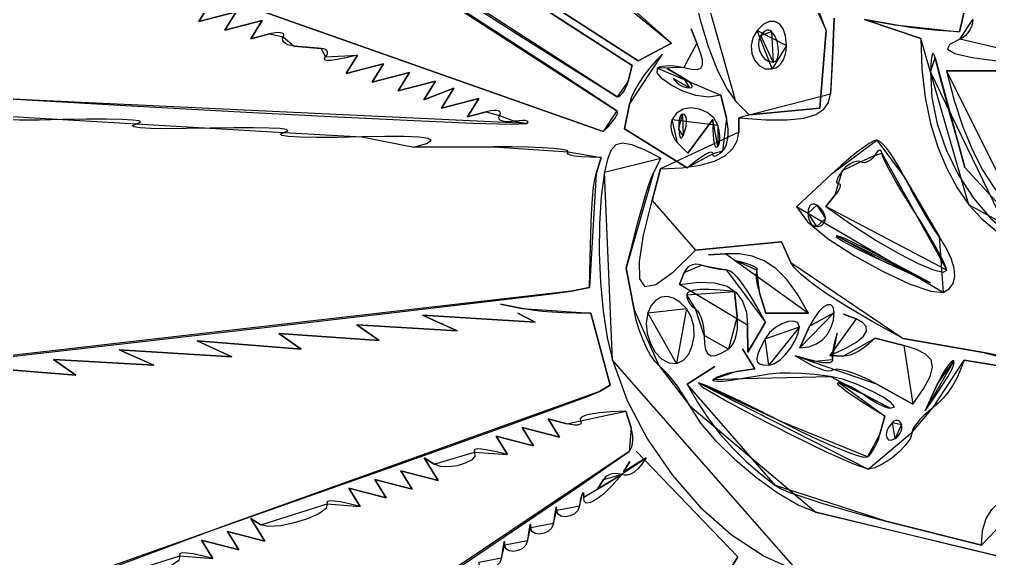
# Model space of a CAD drawing. Extents: x 0.3 to 49.4, y 16 to 54.1.
# Drawn here: x 5.22 to 9.605, y 28.251 to 30.69 of the extents above; entities that cross this region are included whole.
import ezdxf

# ---------------------------------------------------------------- set-up
doc = ezdxf.new("R2010")
doc.units = 0
doc.layers.get('0').update_dxf_attribs({"linetype": 'CONTINUOUS'})

msp = doc.modelspace()

# ---------------------------------------------------------------- linework, layer by layer
at = {"color": 178}
for points in [[(7.9899, 30.4811), (5.7785, 31.9099), (4.0202, 33.0453), (2.6732, 33.9143), (1.6958, 34.5439), (1.0463, 34.9611), (0.6831, 35.1929), (0.5644, 35.2665), (7.9899, 30.4811)], [(0.5056, 35.12), (0.9372, 34.8347), (2.0015, 34.1438), (3.4446, 33.2112), (5.0123, 32.2007), (6.4504, 31.276), (7.5049, 30.6011), (7.9214, 30.3397), (0.5056, 35.12)], [(7.9203, 30.2762), (7.6675, 30.444), (7.0416, 30.8511), (6.1872, 31.4039), (5.2492, 32.0093), (4.3722, 32.5736), (3.701, 33.0036), (3.3803, 33.2059), (7.9203, 30.2762)], [(8.167, 30.5824), (7.848, 30.8661), (7.5831, 31.0979), (7.3663, 31.2826), (7.1916, 31.4254), (7.0529, 31.5311), (6.9441, 31.6048), (6.8593, 31.6515), (8.167, 30.5824)], [(6.5303, 31.4622), (8.0164, 30.5018), (6.5303, 31.4622)], [(8.2364, 31.1035), (8.244, 30.9664), (8.2648, 30.8269), (8.2958, 30.6915), (8.3338, 30.5666), (8.3757, 30.4586), (8.4184, 30.3737), (8.4588, 30.3186), (8.2364, 31.1035)], [(8.8668, 30.6395), (8.8163, 30.7717), (8.7731, 30.8792), (8.7366, 30.9643), (8.7062, 31.0292), (8.6814, 31.076), (8.6615, 31.107), (8.646, 31.1243), (8.8668, 30.6395)], [(5.3551, 31.0673), (7.8592, 30.1821), (5.3551, 31.0673)], [(9.5187, 30.8489), (9.4694, 30.6335), (9.5187, 30.8489)], [(6.0307, 30.6799), (6.0822, 30.7633), (6.0307, 30.6799)], [(6.1997, 30.7241), (6.0307, 30.6799), (6.1997, 30.7241)], [(6.1482, 30.6407), (6.1997, 30.7241), (6.1482, 30.6407)], [(6.3172, 30.6849), (6.1482, 30.6407), (6.3172, 30.6849)], [(6.2657, 30.6016), (6.3172, 30.6849), (6.2657, 30.6016)], [(8.6866, 30.572), (8.6827, 30.6148), (8.6718, 30.6476), (8.6551, 30.6698), (8.6338, 30.6807), (8.6091, 30.6798), (8.5824, 30.6663), (8.5547, 30.6398), (8.6866, 30.572)], [(8.8961, 30.5466), (8.902, 30.6948), (8.8961, 30.5466)], [(9.1762, 30.6647), (9.0391, 30.6894), (9.1762, 30.6647)], [(9.0391, 30.6894), (9.2937, 30.6026), (9.0391, 30.6894)], [(9.4694, 30.6335), (9.419, 30.6361), (9.3715, 30.6395), (9.3269, 30.6436), (9.2851, 30.6483), (9.2461, 30.6535), (9.2098, 30.659), (9.1762, 30.6647), (9.4694, 30.6335)], [(9.5287, 30.6899), (9.5271, 30.6738), (9.5227, 30.6579), (9.5157, 30.6427), (9.5066, 30.6287), (9.4957, 30.6165), (9.4833, 30.6067), (9.4699, 30.5997), (9.5287, 30.6899)], [(6.3502, 30.6237), (6.2657, 30.6016), (6.3502, 30.6237)], [(6.4128, 30.6103), (6.4155, 30.6178), (6.4138, 30.6236), (6.4078, 30.6276), (6.3981, 30.6296), (6.385, 30.6297), (6.3689, 30.6278), (6.3502, 30.6237), (6.4128, 30.6103)], [(6.4617, 30.5688), (6.4461, 30.5711), (6.4328, 30.575), (6.4223, 30.5803), (6.4147, 30.5868), (6.4104, 30.5941), (6.4096, 30.602), (6.4128, 30.6103), (6.4617, 30.5688)], [(8.2824, 30.5816), (8.2558, 30.6472), (8.2824, 30.5816)], [(8.5547, 30.6398), (8.5355, 30.6067), (8.5279, 30.5711), (8.5309, 30.5361), (8.5431, 30.505), (8.5633, 30.4807), (8.5904, 30.4666), (8.623, 30.4656), (8.5547, 30.6398)], [(8.5707, 30.6165), (8.562, 30.5951), (8.5602, 30.5722), (8.5645, 30.5495), (8.5742, 30.5289), (8.5883, 30.512), (8.6061, 30.5006), (8.6267, 30.4964), (8.5707, 30.6165)], [(8.6199, 30.635), (8.6138, 30.6392), (8.607, 30.6409), (8.5996, 30.6403), (8.592, 30.6375), (8.5844, 30.6325), (8.5772, 30.6254), (8.5707, 30.6165), (8.6199, 30.635)], [(8.6267, 30.4964), (8.6397, 30.5021), (8.6478, 30.5172), (8.6512, 30.539), (8.6499, 30.5645), (8.6442, 30.5909), (8.6341, 30.6153), (8.6199, 30.635), (8.6267, 30.4964)], [(8.8374, 30.2879), (8.8668, 30.6395), (8.8374, 30.2879)], [(6.5844, 30.5587), (6.5707, 30.5598), (6.5544, 30.5611), (6.5364, 30.5626), (6.5174, 30.5641), (6.4981, 30.5657), (6.4792, 30.5673), (6.4617, 30.5688), (6.5844, 30.5587)], [(8.0164, 30.5018), (8.167, 30.5824), (8.0164, 30.5018)], [(8.2224, 30.4719), (8.258, 30.4645), (8.2838, 30.4634), (8.3003, 30.4694), (8.308, 30.4834), (8.3072, 30.5062), (8.2985, 30.5386), (8.2824, 30.5816), (8.2224, 30.4719)], [(8.623, 30.4656), (8.6384, 30.4709), (8.6521, 30.4802), (8.6638, 30.493), (8.6734, 30.509), (8.6806, 30.5278), (8.6851, 30.549), (8.6866, 30.572), (8.623, 30.4656)], [(9.2937, 30.6026), (9.2989, 30.464), (9.3142, 30.3362), (9.3386, 30.219), (9.3713, 30.1121), (9.4114, 30.0154), (9.4582, 29.9286), (9.5107, 29.8515), (9.2937, 30.6026)], [(9.4699, 30.5997), (9.4233, 30.5762), (9.4153, 30.5551), (9.4486, 30.5358), (9.5258, 30.5177), (9.6496, 30.5002), (9.8227, 30.4827), (10.0476, 30.4644), (9.4699, 30.5997)], [(6.604, 30.5197), (6.61, 30.5278), (6.6129, 30.5354), (6.6128, 30.5424), (6.6097, 30.5484), (6.6039, 30.5533), (6.5955, 30.5568), (6.5844, 30.5587), (6.604, 30.5197)], [(6.748, 30.5283), (6.6954, 30.516), (6.6555, 30.5081), (6.6272, 30.5043), (6.6092, 30.5039), (6.6002, 30.5067), (6.5989, 30.5121), (6.604, 30.5197), (6.748, 30.5283)], [(6.6965, 30.4449), (6.748, 30.5283), (6.6965, 30.4449)], [(8.1274, 30.5323), (8.0975, 30.503), (8.0689, 30.4704), (8.0424, 30.4359), (8.019, 30.4007), (7.9997, 30.3664), (7.9853, 30.3343), (7.9768, 30.3057), (8.1274, 30.5323)], [(8.8858, 30.351), (8.8869, 30.3658), (8.8883, 30.387), (8.8898, 30.4133), (8.8914, 30.4437), (8.893, 30.4768), (8.8946, 30.5115), (8.8961, 30.5466), (8.8858, 30.351)], [(9.3594, 30.516), (9.3553, 30.5301), (9.3513, 30.5359), (9.3475, 30.5336), (9.3441, 30.5238), (9.3412, 30.5067), (9.3389, 30.4827), (9.3374, 30.4524), (9.3594, 30.516)], [(6.8655, 30.4891), (6.6965, 30.4449), (6.8655, 30.4891)], [(6.814, 30.4057), (6.8655, 30.4891), (6.814, 30.4057)], [(7.9714, 30.4104), (7.9899, 30.4811), (7.9714, 30.4104)], [(8.1046, 30.4693), (8.113, 30.4745), (8.1253, 30.4782), (8.141, 30.4802), (8.1593, 30.4806), (8.1794, 30.4794), (8.2007, 30.4765), (8.2224, 30.4719), (8.1046, 30.4693)], [(9.4934, 30.0204), (9.4581, 30.1474), (9.4291, 30.2525), (9.4058, 30.3377), (9.3878, 30.4047), (9.3744, 30.4555), (9.3651, 30.4919), (9.3594, 30.516), (9.4934, 30.0204)], [(2.7922, 30.4572), (2.9384, 30.4528), (3.1738, 30.4421), (3.4868, 30.4262), (3.8656, 30.4056), (4.2985, 30.3812), (4.7736, 30.3538), (5.2792, 30.3241), (2.7922, 30.4572)], [(6.983, 30.4499), (6.814, 30.4057), (6.983, 30.4499)], [(6.9315, 30.3666), (6.983, 30.4499), (6.9315, 30.3666)], [(8.3896, 30.3469), (8.3365, 30.3381), (8.2774, 30.3457), (8.2185, 30.3651), (8.1657, 30.3918), (8.1251, 30.4211), (8.1027, 30.4484), (8.1046, 30.4693), (8.3896, 30.3469)], [(8.221, 30.4242), (8.1471, 30.4671), (8.221, 30.4242)], [(9.3374, 30.4524), (9.3437, 30.3369), (9.3684, 30.2176), (9.4094, 30.099), (9.4645, 29.9854), (9.5317, 29.8812), (9.6087, 29.7908), (9.6934, 29.7187), (9.3374, 30.4524)], [(9.6462, 30.4572), (9.4097, 30.4572), (9.6462, 30.4572)], [(9.4097, 30.4572), (9.4448, 30.3232), (9.4841, 30.204), (9.5274, 30.0989), (9.5747, 30.0069), (9.6258, 29.9272), (9.6806, 29.859), (9.7389, 29.8012), (9.4097, 30.4572)], [(7.1005, 30.4108), (6.9315, 30.3666), (7.1005, 30.4108)], [(7.0484, 30.3264), (7.1005, 30.4108), (7.0484, 30.3264)], [(7.9214, 30.3397), (7.9291, 30.3416), (7.9371, 30.347), (7.9452, 30.3553), (7.9529, 30.3663), (7.9601, 30.3794), (7.9663, 30.3943), (7.9714, 30.4104), (7.9214, 30.3397)], [(8.1744, 30.423), (8.1819, 30.413), (8.1911, 30.4038), (8.2017, 30.3957), (8.2132, 30.3891), (8.2251, 30.3841), (8.2369, 30.381), (8.2483, 30.3801), (8.1744, 30.423)], [(8.2483, 30.3801), (8.257, 30.3815), (8.2612, 30.385), (8.2612, 30.3903), (8.2569, 30.3972), (8.2487, 30.4053), (8.2367, 30.4144), (8.221, 30.4242), (8.2483, 30.3801)], [(7.1828, 30.378), (7.0484, 30.3264), (7.1828, 30.378)], [(7.1273, 30.2882), (7.1828, 30.378), (7.1273, 30.2882)], [(8.4158, 30.2425), (8.3896, 30.3469), (8.4158, 30.2425)], [(8.4712, 30.2439), (8.5936, 30.2353), (8.6907, 30.2353), (8.7649, 30.2435), (8.819, 30.2596), (8.8554, 30.2831), (8.8768, 30.3137), (8.8858, 30.351), (8.4712, 30.2439)], [(5.2792, 30.3241), (5.7816, 30.2951), (6.2456, 30.2697), (6.6575, 30.2484), (7.0038, 30.232), (7.2707, 30.221), (7.4445, 30.2162), (7.5117, 30.2182), (5.2792, 30.3241)], [(7.2963, 30.3324), (7.1273, 30.2882), (7.2963, 30.3324)], [(7.2448, 30.2491), (7.2963, 30.3324), (7.2448, 30.2491)], [(7.9768, 30.3057), (7.9545, 30.1942), (7.9768, 30.3057)], [(8.4588, 30.3186), (8.5191, 30.2583), (8.4588, 30.3186)], [(7.3293, 30.2712), (7.2448, 30.2491), (7.3293, 30.2712)], [(7.3899, 30.2546), (7.3937, 30.2635), (7.393, 30.2703), (7.388, 30.275), (7.3789, 30.2775), (7.366, 30.2777), (7.3494, 30.2756), (7.3293, 30.2712), (7.3899, 30.2546)], [(7.8592, 30.1821), (7.8821, 30.2059), (7.8994, 30.2257), (7.9116, 30.2417), (7.9192, 30.2545), (7.9228, 30.2643), (7.923, 30.2714), (7.9203, 30.2762), (7.8592, 30.1821)], [(8.3769, 30.211), (8.3582, 30.2447), (8.329, 30.2693), (8.2935, 30.2843), (8.2558, 30.289), (8.2199, 30.283), (8.19, 30.2659), (8.1702, 30.2369), (8.3769, 30.211)], [(8.2166, 30.2614), (8.2122, 30.2596), (8.2084, 30.2544), (8.2051, 30.2463), (8.2025, 30.2357), (8.2008, 30.223), (8.2, 30.2085), (8.2001, 30.1929), (8.2166, 30.2614)], [(8.2197, 30.1635), (8.2278, 30.1856), (8.233, 30.206), (8.2354, 30.2242), (8.2349, 30.2395), (8.2316, 30.2512), (8.2255, 30.2588), (8.2166, 30.2614), (8.2197, 30.1635)], [(8.5191, 30.2583), (8.8374, 30.2879), (8.5191, 30.2583)], [(5.4163, 30.2366), (5.3091, 30.2346), (5.2198, 30.2344), (5.1497, 30.2357), (5.0998, 30.2386), (5.0713, 30.2431), (5.0655, 30.249), (5.0834, 30.2562), (5.4163, 30.2366)], [(5.7492, 30.2171), (5.7671, 30.2243), (5.7613, 30.2302), (5.7328, 30.2346), (5.683, 30.2376), (5.6128, 30.2389), (5.5235, 30.2386), (5.4163, 30.2366), (5.7492, 30.2171)], [(6.0821, 30.1975), (5.9749, 30.1955), (5.8856, 30.1952), (5.8155, 30.1965), (5.7656, 30.1995), (5.7371, 30.2039), (5.7313, 30.2098), (5.7492, 30.2171), (6.0821, 30.1975)], [(7.4584, 30.2289), (7.437, 30.2267), (7.419, 30.2267), (7.4046, 30.2288), (7.3942, 30.2327), (7.3881, 30.2383), (7.3865, 30.2457), (7.3899, 30.2546), (7.4584, 30.2289)], [(7.5117, 30.2182), (7.5182, 30.2232), (7.5194, 30.2272), (7.5157, 30.2301), (7.5075, 30.2317), (7.495, 30.2321), (7.4785, 30.2312), (7.4584, 30.2289), (7.5117, 30.2182)], [(8.1702, 30.2369), (8.1662, 30.2222), (8.165, 30.2063), (8.1664, 30.1898), (8.1701, 30.1735), (8.1762, 30.1579), (8.1843, 30.1437), (8.1945, 30.1315), (8.1702, 30.2369)], [(8.2415, 30.0852), (8.3537, 30.2372), (8.2415, 30.0852)], [(8.3537, 30.2372), (8.3543, 30.1943), (8.3561, 30.1614), (8.3588, 30.1377), (8.3624, 30.1222), (8.3667, 30.1138), (8.3716, 30.1117), (8.3769, 30.1149), (8.3537, 30.2372)], [(8.3978, 30.0941), (8.4077, 30.1072), (8.4152, 30.1241), (8.4204, 30.1442), (8.4231, 30.1668), (8.4233, 30.1911), (8.4209, 30.2166), (8.4158, 30.2425), (8.3978, 30.0941)], [(8.4712, 30.1791), (8.4712, 30.2439), (8.4712, 30.1791)], [(6.415, 30.1779), (6.4329, 30.1852), (6.4269, 30.191), (6.3984, 30.1955), (6.3485, 30.1984), (6.2783, 30.1997), (6.1891, 30.1995), (6.0821, 30.1975), (6.415, 30.1779)], [(6.7675, 30.1581), (6.6563, 30.1562), (6.5632, 30.156), (6.4894, 30.1574), (6.4364, 30.1604), (6.4055, 30.1649), (6.3979, 30.1708), (6.415, 30.1779), (6.7675, 30.1581)], [(7.9545, 30.1942), (8.2384, 30.0187), (7.9545, 30.1942)], [(8.1182, 30.0134), (8.2163, 30.0177), (8.2972, 30.0299), (8.3618, 30.0492), (8.4108, 30.0747), (8.4448, 30.1054), (8.4647, 30.1406), (8.4712, 30.1791), (8.1182, 30.0134)], [(8.2001, 30.1929), (8.2013, 30.1783), (8.2032, 30.1668), (8.2057, 30.1587), (8.2087, 30.1542), (8.2122, 30.1533), (8.2159, 30.1564), (8.2197, 30.1635), (8.2001, 30.1929)], [(8.3769, 30.1149), (8.3815, 30.1221), (8.3847, 30.1325), (8.3862, 30.1454), (8.3862, 30.1603), (8.3847, 30.1766), (8.3815, 30.1937), (8.3769, 30.211), (8.3769, 30.1149)], [(7.0025, 30.1114), (7.0604, 30.1284), (7.0808, 30.1412), (7.0679, 30.1504), (7.0259, 30.1563), (6.959, 30.1593), (6.8715, 30.1598), (6.7675, 30.1581), (7.0025, 30.1114)], [(8.1197, 30.0623), (8.0446, 30.1003), (7.9875, 30.1231), (7.9453, 30.1303), (7.915, 30.1218), (7.8935, 30.0971), (7.8779, 30.0561), (7.8652, 29.9985), (8.1197, 30.0623)], [(8.1945, 30.1315), (8.2415, 30.0852), (8.1945, 30.1315)], [(9.0955, 30.1439), (9.0821, 30.1399), (9.0615, 30.1285), (9.035, 30.1107), (9.0038, 30.0873), (8.969, 30.0593), (8.932, 30.0276), (8.894, 29.9932), (9.0955, 30.1439)], [(9.2197, 29.9775), (9.1994, 30.0155), (9.1786, 30.0505), (9.1583, 30.0814), (9.139, 30.1072), (9.1216, 30.1269), (9.1069, 30.1395), (9.0955, 30.1439), (9.2197, 29.9775)], [(7.3636, 30.1135), (7.0025, 30.1114), (7.3636, 30.1135)], [(7.6998, 30.0905), (7.6959, 30.0962), (7.6739, 30.1013), (7.6358, 30.1057), (7.5836, 30.1092), (7.5195, 30.1118), (7.4455, 30.1133), (7.3636, 30.1135), (7.6998, 30.0905)], [(7.8498, 30.0656), (7.7981, 30.0663), (7.7584, 30.0681), (7.7295, 30.0711), (7.7104, 30.075), (7.6998, 30.0796), (7.6967, 30.0848), (7.6998, 30.0905), (7.8498, 30.0656)], [(8.2384, 30.0187), (8.2729, 30.0465), (8.3003, 30.0668), (8.3213, 30.0804), (8.3365, 30.0879), (8.3465, 30.0903), (8.352, 30.0881), (8.3537, 30.0821), (8.2384, 30.0187)], [(8.3537, 30.0821), (8.3549, 30.0759), (8.3582, 30.0725), (8.3634, 30.0717), (8.3703, 30.0736), (8.3785, 30.078), (8.3878, 30.0848), (8.3978, 30.0941), (8.3537, 30.0821)], [(9.1178, 30.0852), (9.1166, 30.0928), (9.1139, 30.0973), (9.1099, 30.0987), (9.1048, 30.0971), (9.0987, 30.0925), (9.092, 30.085), (9.0848, 30.0747), (9.1178, 30.0852)], [(9.2653, 29.82), (9.2319, 29.8727), (9.2011, 29.9232), (9.1738, 29.9698), (9.1509, 30.0109), (9.1334, 30.0449), (9.122, 30.0702), (9.1178, 30.0852), (9.2653, 29.82)], [(7.8262, 29.9911), (7.8498, 30.0656), (7.8262, 29.9911)], [(8.0857, 29.9954), (8.1197, 30.0623), (8.0857, 29.9954)], [(9.0212, 30.0449), (9.0126, 30.0479), (9.0023, 30.0477), (8.9906, 30.0444), (8.9781, 30.0385), (8.9653, 30.03), (8.9527, 30.0192), (8.9408, 30.0064), (9.0212, 30.0449)], [(9.0848, 30.0747), (9.0767, 30.0639), (9.0677, 30.055), (9.058, 30.0481), (9.0482, 30.0435), (9.0385, 30.0413), (9.0294, 30.0417), (9.0212, 30.0449), (9.0848, 30.0747)], [(7.8652, 29.9985), (7.8499, 29.8885), (7.8418, 29.7648), (7.8406, 29.6333), (7.8462, 29.5), (7.8582, 29.3708), (7.8765, 29.2517), (7.9007, 29.1485), (7.8652, 29.9985)], [(7.9629, 29.5644), (7.9904, 29.6752), (8.0141, 29.7668), (8.0342, 29.8409), (8.0512, 29.8992), (8.0652, 29.9432), (8.0766, 29.9748), (8.0857, 29.9954), (7.9629, 29.5644)], [(8.0799, 29.8709), (8.1182, 30.0134), (8.0799, 29.8709)], [(8.9408, 30.0064), (8.9305, 29.9931), (8.9226, 29.9808), (8.917, 29.97), (8.9141, 29.9609), (8.9137, 29.954), (8.9162, 29.9496), (8.9216, 29.9481), (8.9408, 30.0064)], [(9.6531, 29.8472), (9.4934, 30.0204), (9.6531, 29.8472)], [(7.7973, 29.4776), (7.7995, 29.611), (7.8025, 29.721), (7.8063, 29.8096), (7.8106, 29.8789), (7.8155, 29.9308), (7.8207, 29.9676), (7.8262, 29.9911), (7.7973, 29.4776)], [(8.894, 29.9932), (8.7324, 29.8424), (8.894, 29.9932)], [(9.3771, 29.7071), (9.3582, 29.7352), (9.3364, 29.7697), (9.3128, 29.8087), (9.2884, 29.8506), (9.2641, 29.8938), (9.2409, 29.9367), (9.2197, 29.9775), (9.3771, 29.7071)], [(8.9216, 29.9481), (8.9271, 29.9467), (8.93, 29.9428), (8.9303, 29.9366), (8.9281, 29.9286), (8.9236, 29.9189), (8.9167, 29.908), (8.9076, 29.8961), (8.9216, 29.9481)], [(8.2754, 29.6463), (8.1724, 29.5438), (8.0972, 29.4892), (8.0483, 29.4806), (8.0238, 29.5163), (8.0221, 29.5944), (8.0414, 29.7132), (8.0799, 29.8709), (8.2754, 29.6463)], [(8.9076, 29.8961), (8.8645, 29.8441), (8.9076, 29.8961)], [(8.7324, 29.8424), (8.7827, 29.7742), (8.8754, 29.6978), (8.9938, 29.6207), (9.1215, 29.5503), (9.2421, 29.4942), (9.339, 29.4599), (9.3958, 29.4547), (8.7324, 29.8424)], [(8.8237, 29.8502), (8.8147, 29.8541), (8.8065, 29.8546), (8.7992, 29.8518), (8.7932, 29.8461), (8.7885, 29.8376), (8.7856, 29.8266), (8.7845, 29.8133), (8.8237, 29.8502)], [(8.8629, 29.7891), (8.8618, 29.7982), (8.8589, 29.8078), (8.8542, 29.8175), (8.8481, 29.8269), (8.8409, 29.8358), (8.8326, 29.8437), (8.8237, 29.8502), (8.8629, 29.7891)], [(8.8645, 29.8441), (8.9813, 29.7618), (9.0931, 29.6902), (9.1951, 29.6312), (9.2826, 29.5864), (9.3509, 29.5575), (9.3953, 29.5465), (9.4112, 29.5549), (8.8645, 29.8441)], [(9.4112, 29.5549), (9.4073, 29.5698), (9.3963, 29.5951), (9.379, 29.6292), (9.3564, 29.6703), (9.3293, 29.7169), (9.2986, 29.7674), (9.2653, 29.82), (9.4112, 29.5549)], [(9.5107, 29.8515), (9.5699, 29.7872), (9.6454, 29.7245), (9.73, 29.6675), (9.8169, 29.6198), (9.8991, 29.5854), (9.9694, 29.5681), (10.0211, 29.5717), (9.5107, 29.8515)], [(8.7845, 29.8133), (8.7856, 29.7994), (8.7885, 29.7865), (8.7932, 29.7752), (8.7992, 29.7657), (8.8065, 29.7585), (8.8147, 29.7539), (8.8237, 29.7523), (8.7845, 29.8133)], [(8.8237, 29.7523), (8.8326, 29.7532), (8.8409, 29.756), (8.8481, 29.7604), (8.8542, 29.7661), (8.8589, 29.773), (8.8618, 29.7807), (8.8629, 29.7891), (8.8237, 29.7523)], [(8.9131, 29.7105), (8.9121, 29.7071), (8.9229, 29.6987), (8.9441, 29.6857), (8.9746, 29.669), (9.0132, 29.6492), (9.0587, 29.6269), (9.1099, 29.6028), (8.9131, 29.7105)], [(9.3374, 29.4977), (9.2187, 29.5621), (9.1228, 29.6131), (9.0477, 29.652), (8.9911, 29.6799), (8.9512, 29.6982), (8.9259, 29.7079), (8.9131, 29.7105), (9.3374, 29.4977)], [(9.3958, 29.4547), (9.4231, 29.4713), (9.4403, 29.4959), (9.4475, 29.5274), (9.4447, 29.5651), (9.432, 29.6082), (9.4095, 29.6558), (9.3771, 29.7071), (9.3958, 29.4547)], [(8.6643, 29.6836), (8.2754, 29.6463), (8.6643, 29.6836)], [(8.707, 29.5907), (8.6643, 29.6836), (8.707, 29.5907)], [(8.4125, 29.6296), (8.3341, 29.6255), (8.4125, 29.6296)], [(8.7865, 29.3606), (8.7373, 29.4464), (8.6882, 29.5133), (8.6383, 29.563), (8.5868, 29.5976), (8.5325, 29.6189), (8.4748, 29.6289), (8.4125, 29.6296), (8.7865, 29.3606)], [(8.4516, 29.6004), (8.4781, 29.5941), (8.5016, 29.5874), (8.5216, 29.5805), (8.5374, 29.5736), (8.5484, 29.567), (8.554, 29.5611), (8.5536, 29.5561), (8.4516, 29.6004)], [(9.1099, 29.6028), (9.3374, 29.4977), (9.1099, 29.6028)], [(7.9982, 29.3756), (7.9629, 29.5644), (7.9982, 29.3756)], [(8.3032, 29.5783), (8.2897, 29.5818), (8.2761, 29.5823), (8.263, 29.5798), (8.251, 29.5747), (8.2403, 29.5671), (8.2316, 29.5572), (8.2253, 29.5452), (8.3032, 29.5783)], [(8.4147, 29.5564), (8.4007, 29.557), (8.3849, 29.5587), (8.3681, 29.5613), (8.3508, 29.5646), (8.3337, 29.5687), (8.3177, 29.5733), (8.3032, 29.5783), (8.4147, 29.5564)], [(8.5916, 29.3197), (8.5535, 29.3906), (8.5203, 29.4469), (8.4916, 29.4899), (8.467, 29.521), (8.4463, 29.5416), (8.4289, 29.553), (8.4147, 29.5564), (8.5916, 29.3197)], [(8.5536, 29.5561), (8.5508, 29.5493), (8.5496, 29.5386), (8.55, 29.5246), (8.552, 29.508), (8.5553, 29.4894), (8.56, 29.4694), (8.566, 29.4487), (8.5536, 29.5561)], [(9.2143, 29.2458), (9.0741, 29.3237), (8.9604, 29.3906), (8.8709, 29.4474), (8.8032, 29.4949), (8.7549, 29.5341), (8.7236, 29.5657), (8.707, 29.5907), (9.2143, 29.2458)], [(8.2253, 29.5452), (8.2042, 29.4903), (8.2253, 29.5452)], [(7.7132, 29.46), (7.7973, 29.4776), (7.7132, 29.46)], [(8.2042, 29.4903), (8.2914, 29.5013), (8.3624, 29.4984), (8.4183, 29.4825), (8.4602, 29.4544), (8.489, 29.4152), (8.5058, 29.3657), (8.5116, 29.3069), (8.2042, 29.4903)], [(2.9818, 28.9158), (4.3755, 29.0739), (5.4868, 29.2005), (6.3415, 29.2983), (6.9656, 29.3703), (7.385, 29.4193), (7.6256, 29.4482), (7.7132, 29.46), (2.9818, 28.9158)], [(8.2344, 29.3824), (8.2055, 29.411), (8.1761, 29.429), (8.1473, 29.4363), (8.1202, 29.4332), (8.096, 29.4196), (8.0757, 29.3959), (8.0604, 29.3621), (8.2344, 29.3824)], [(8.4516, 29.4585), (8.3871, 29.4649), (8.3359, 29.4678), (8.2968, 29.4677), (8.2684, 29.4648), (8.2497, 29.4596), (8.2394, 29.4525), (8.2362, 29.4439), (8.4516, 29.4585)], [(8.2362, 29.4439), (8.2372, 29.4342), (8.2402, 29.4241), (8.2448, 29.4139), (8.2509, 29.404), (8.2582, 29.3948), (8.2664, 29.3868), (8.2754, 29.3802), (8.2362, 29.4439)], [(8.4645, 29.3453), (8.4516, 29.4585), (8.4645, 29.3453)], [(8.566, 29.4487), (8.594, 29.3606), (8.566, 29.4487)], [(7.4921, 29.3815), (7.3942, 29.4014), (7.4921, 29.3815)], [(7.8024, 29.3606), (7.7362, 29.3615), (7.6783, 29.3632), (7.6281, 29.3658), (7.585, 29.369), (7.5483, 29.3728), (7.5176, 29.377), (7.4921, 29.3815), (7.8024, 29.3606)], [(8.1899, 29.1335), (8.2211, 29.148), (8.2452, 29.176), (8.2615, 29.2135), (8.2692, 29.2568), (8.2678, 29.3019), (8.2564, 29.345), (8.2344, 29.3824), (8.1899, 29.1335)], [(8.902, 29.3638), (8.8982, 29.3879), (8.8878, 29.3995), (8.8723, 29.3995), (8.8534, 29.3889), (8.8326, 29.3685), (8.8115, 29.3392), (8.7917, 29.3019), (8.902, 29.3638)], [(7.5508, 29.3203), (7.0417, 29.3521), (7.5508, 29.3203)], [(7.0417, 29.3521), (7.1983, 29.2818), (7.0417, 29.3521)], [(7.4725, 29.3608), (7.5508, 29.3203), (7.4725, 29.3608)], [(7.8898, 29.0361), (7.8024, 29.3606), (7.8898, 29.0361)], [(8.1104, 29.1245), (8.0916, 29.1439), (8.0727, 29.171), (8.0543, 29.2045), (8.0371, 29.2431), (8.0216, 29.2854), (8.0084, 29.33), (7.9982, 29.3756), (8.1104, 29.1245)], [(8.0604, 29.3621), (8.053, 29.3162), (8.0575, 29.269), (8.0718, 29.224), (8.0942, 29.1845), (8.1226, 29.1539), (8.1552, 29.1358), (8.1899, 29.1335), (8.0604, 29.3621)], [(8.2754, 29.3802), (8.2843, 29.3721), (8.2926, 29.3598), (8.2998, 29.344), (8.3059, 29.3254), (8.3105, 29.3048), (8.3135, 29.2829), (8.3145, 29.2604), (8.2754, 29.3802)], [(8.4254, 29.199), (8.4373, 29.2096), (8.4474, 29.225), (8.4555, 29.2442), (8.4615, 29.2666), (8.4652, 29.2914), (8.4662, 29.3179), (8.4645, 29.3453), (8.4254, 29.199)], [(8.594, 29.3606), (8.7865, 29.3606), (8.594, 29.3606)], [(8.747, 29.204), (8.7885, 29.2086), (8.8234, 29.2217), (8.8518, 29.2417), (8.8739, 29.2674), (8.8895, 29.2972), (8.8989, 29.3298), (8.902, 29.3638), (8.747, 29.204)], [(9.0019, 29.3348), (8.9452, 29.3566), (9.0019, 29.3348)], [(7.1983, 29.2818), (6.7445, 29.3086), (7.1983, 29.2818)], [(6.7445, 29.3086), (6.8458, 29.2378), (6.7445, 29.3086)], [(8.5116, 29.3069), (8.5128, 29.1844), (8.5116, 29.3069)], [(8.5128, 29.1844), (8.5916, 29.3197), (8.5128, 29.1844)], [(8.7454, 29.2993), (8.7387, 29.3173), (8.7209, 29.3248), (8.6957, 29.3228), (8.6665, 29.3127), (8.6368, 29.2957), (8.6101, 29.273), (8.5901, 29.2457), (8.7454, 29.2993)], [(8.6069, 29.1256), (8.6304, 29.1319), (8.6563, 29.1491), (8.6824, 29.1742), (8.7066, 29.2045), (8.7267, 29.2374), (8.7403, 29.2699), (8.7454, 29.2993), (8.6069, 29.1256)], [(8.7917, 29.3019), (8.747, 29.204), (8.7917, 29.3019)], [(8.8824, 29.1698), (8.9529, 29.2011), (9.0032, 29.2301), (9.0349, 29.2565), (9.0493, 29.2804), (9.0476, 29.3014), (9.0314, 29.3196), (9.0019, 29.3348), (8.8824, 29.1698)], [(6.8458, 29.2378), (6.392, 29.2694), (6.8458, 29.2378)], [(6.392, 29.2694), (6.4934, 29.1977), (6.392, 29.2694)], [(8.3145, 29.2604), (8.3162, 29.2223), (8.3216, 29.1946), (8.3314, 29.1768), (8.346, 29.1687), (8.3662, 29.1699), (8.3925, 29.1801), (8.4254, 29.199), (8.3145, 29.2604)], [(8.9158, 29.2705), (8.9094, 29.25), (8.9039, 29.2294), (8.8994, 29.2096), (8.8963, 29.1912), (8.8944, 29.175), (8.894, 29.1617), (8.8952, 29.152), (8.9158, 29.2705)], [(6.4934, 29.1977), (6.0234, 29.2357), (6.4934, 29.1977)], [(6.0234, 29.2357), (6.18, 29.1636), (6.0234, 29.2357)], [(8.5901, 29.2457), (8.5704, 29.2073), (8.5579, 29.1778), (8.5526, 29.1561), (8.5547, 29.1411), (8.5644, 29.1318), (8.5817, 29.127), (8.6069, 29.1256), (8.5901, 29.2457)], [(9.0872, 29.2481), (9.0606, 29.2232), (9.0362, 29.2036), (9.0139, 29.1888), (8.9935, 29.1782), (8.975, 29.1714), (8.9582, 29.1679), (8.9431, 29.1673), (9.0872, 29.2481)], [(9.2171, 29.2144), (9.0872, 29.2481), (9.2171, 29.2144)], [(9.5771, 29.1829), (9.2143, 29.2458), (9.5771, 29.1829)], [(9.2582, 28.9494), (9.3067, 29.019), (9.3362, 29.0742), (9.3472, 29.1172), (9.3404, 29.1504), (9.3161, 29.1762), (9.2748, 29.1967), (9.2171, 29.2144), (9.2582, 28.9494)], [(6.18, 29.1636), (5.6709, 29.1954), (6.18, 29.1636)], [(5.6709, 29.1954), (5.8275, 29.1252), (5.6709, 29.1954)], [(8.5442, 29.11), (8.4889, 29.1996), (8.5442, 29.11)], [(8.8149, 29.1441), (8.7258, 29.1685), (8.8149, 29.1441)], [(8.7258, 29.1685), (8.768, 29.1433), (8.8036, 29.1246), (8.8331, 29.1116), (8.8571, 29.1039), (8.8761, 29.1008), (8.8907, 29.1016), (8.9014, 29.1056), (8.7258, 29.1685)], [(8.9431, 29.1673), (8.8824, 29.1698), (8.9431, 29.1673)], [(10.4174, 28.9622), (10.2986, 29), (10.1709, 29.0379), (10.0392, 29.0747), (9.9089, 29.1089), (9.785, 29.1393), (9.6727, 29.1644), (9.5771, 29.1829), (10.4174, 28.9622)], [(5.4751, 29.0802), (5.0051, 29.1182), (5.4751, 29.0802)], [(5.8275, 29.1252), (5.3737, 29.1519), (5.8275, 29.1252)], [(5.3737, 29.1519), (5.4751, 29.0802), (5.3737, 29.1519)], [(7.9007, 29.1485), (7.9677, 28.966), (8.0587, 28.7916), (8.1698, 28.6297), (8.2974, 28.4844), (8.4374, 28.3603), (8.5863, 28.2614), (8.7401, 28.1923), (7.9007, 29.1485)], [(8.2496, 28.9417), (8.2333, 28.9709), (8.2144, 29.0009), (8.1938, 29.0307), (8.1722, 29.059), (8.1505, 29.0848), (8.1296, 29.107), (8.1104, 29.1245), (8.2496, 28.9417)], [(8.3633, 29.1201), (8.2377, 29.0405), (8.3633, 29.1201)], [(8.8952, 29.152), (8.8949, 29.1453), (8.89, 29.1404), (8.8811, 29.1372), (8.8686, 29.136), (8.8531, 29.1367), (8.835, 29.1394), (8.8149, 29.1441), (8.8952, 29.152)], [(9.3133, 28.9199), (9.357, 28.9827), (9.3909, 29.0335), (9.4157, 29.0733), (9.4325, 29.1033), (9.4421, 29.1246), (9.4456, 29.1381), (9.4439, 29.1451), (9.3133, 28.9199)], [(9.4898, 29.1492), (9.4741, 29.1056), (9.4564, 29.0669), (9.437, 29.0327), (9.4164, 29.0027), (9.3948, 28.9767), (9.3726, 28.9542), (9.3501, 28.935), (9.4898, 29.1492)], [(9.4439, 29.1451), (9.4385, 29.1458), (9.4307, 29.1402), (9.4208, 29.129), (9.4093, 29.1129), (9.3968, 29.0924), (9.3835, 29.0682), (9.3701, 29.041), (9.4439, 29.1451)], [(9.954, 29.0724), (9.4898, 29.1492), (9.954, 29.0724)], [(8.3561, 29.0604), (8.3633, 29.0663), (8.3742, 29.0724), (8.3881, 29.0784), (8.4044, 29.0841), (8.4224, 29.0893), (8.4416, 29.0938), (8.4611, 29.0974), (8.3561, 29.0604)], [(8.4611, 29.0974), (8.5442, 29.11), (8.4611, 29.0974)], [(8.8859, 29.0749), (8.8135, 29.083), (8.7546, 29.0881), (8.7042, 29.0901), (8.6574, 29.089), (8.6095, 29.0845), (8.5556, 29.0766), (8.4908, 29.0651), (8.8859, 29.0749)], [(9.1555, 28.931), (9.1749, 28.9374), (9.1608, 28.956), (9.1219, 28.9824), (9.0665, 29.0119), (9.003, 29.0402), (8.94, 29.0627), (8.8859, 29.0749), (9.1555, 28.931)], [(8.9014, 29.1056), (8.9143, 29.1086), (8.9343, 29.1067), (8.9602, 29.1005), (8.9908, 29.0902), (9.0249, 29.0763), (9.0613, 29.0591), (9.0988, 29.0392), (8.9014, 29.1056)], [(7.8425, 29.0069), (7.8898, 29.0361), (7.8425, 29.0069)], [(8.2377, 29.0405), (8.2844, 28.9582), (8.3344, 28.8829), (8.3879, 28.8137), (8.4448, 28.7499), (8.5052, 28.6904), (8.5691, 28.6345), (8.6367, 28.5811), (8.2377, 29.0405)], [(9.0556, 28.656), (8.9914, 28.6776), (8.8678, 28.7331), (8.7113, 28.809), (8.5486, 28.8918), (8.4062, 28.9679), (8.3108, 29.0238), (8.2887, 29.0461), (9.0556, 28.656)], [(8.2887, 29.0461), (8.3055, 29.0416), (8.3386, 29.0283), (8.3859, 29.0073), (8.4449, 28.9796), (8.5133, 28.9464), (8.5888, 28.9088), (8.6691, 28.8678), (8.2887, 29.0461)], [(8.4908, 29.0651), (8.4556, 29.0592), (8.4243, 29.0549), (8.3978, 29.0524), (8.3769, 29.0517), (8.3624, 29.0528), (8.3552, 29.0557), (8.3561, 29.0604), (8.4908, 29.0651)], [(9.1309, 28.8955), (9.0576, 28.9408), (9.0017, 28.9769), (8.9614, 29.0044), (8.9352, 29.0244), (8.9213, 29.0376), (8.9181, 29.0449), (8.9239, 29.0471), (9.1309, 28.8955)], [(8.9239, 29.0471), (8.9354, 29.0457), (8.9499, 29.0413), (8.9666, 29.0346), (8.9848, 29.0257), (9.0038, 29.015), (9.0229, 29.0029), (9.0414, 28.9898), (8.9239, 29.0471)], [(9.0988, 29.0392), (9.2582, 28.9494), (9.0988, 29.0392)], [(9.3701, 29.041), (9.3133, 28.9199), (9.3701, 29.041)], [(6.1393, 28.3961), (6.519, 28.5298), (6.8707, 28.6543), (7.1839, 28.7657), (7.448, 28.8605), (7.6528, 28.9347), (7.7878, 28.9848), (7.8425, 29.0069), (6.1393, 28.3961)], [(9.0414, 28.9898), (9.0598, 28.9766), (9.0787, 28.9644), (9.0973, 28.9536), (9.115, 28.9445), (9.1311, 28.9375), (9.1448, 28.9329), (9.1555, 28.931), (9.0414, 28.9898)], [(7.9604, 28.9185), (7.8934, 28.9151), (7.8414, 28.9104), (7.803, 28.9047), (7.7767, 28.8981), (7.7612, 28.8908), (7.7549, 28.8829), (7.7566, 28.8747), (7.9604, 28.9185)], [(7.9847, 28.8419), (7.9604, 28.9185), (7.9847, 28.8419)], [(8.8194, 28.4612), (8.7398, 28.4929), (8.6488, 28.5462), (8.5528, 28.6154), (8.4583, 28.6951), (8.3719, 28.7797), (8.3002, 28.8637), (8.2496, 28.9417), (8.8194, 28.4612)], [(9.3501, 28.935), (9.3283, 28.9168), (9.3082, 28.8982), (9.2904, 28.8798), (9.2756, 28.8624), (9.2643, 28.8465), (9.257, 28.833), (9.2545, 28.8225), (9.3501, 28.935)], [(7.694, 28.8612), (7.6095, 28.8833), (7.694, 28.8612)], [(7.6095, 28.8833), (7.661, 28.8), (7.6095, 28.8833)], [(7.7566, 28.8747), (7.7594, 28.8671), (7.7576, 28.8613), (7.7516, 28.8573), (7.7419, 28.8553), (7.7288, 28.8552), (7.7127, 28.8571), (7.694, 28.8612), (7.7566, 28.8747)], [(8.6691, 28.8678), (8.7495, 28.8274), (8.8253, 28.7914), (8.894, 28.7607), (8.9535, 28.7363), (9.0013, 28.7191), (9.0351, 28.7103), (9.0525, 28.7106), (8.6691, 28.8678)], [(9.1097, 28.8141), (9.1309, 28.8955), (9.1097, 28.8141)], [(9.1656, 28.867), (9.15, 28.8476), (9.1408, 28.8283), (9.1375, 28.8108), (9.1399, 28.7968), (9.1477, 28.7882), (9.1606, 28.7867), (9.1782, 28.794), (9.1656, 28.867)], [(9.2068, 28.8575), (9.2032, 28.8654), (9.1983, 28.8713), (9.1926, 28.875), (9.1862, 28.8764), (9.1794, 28.8756), (9.1724, 28.8725), (9.1656, 28.867), (9.2068, 28.8575)], [(9.1782, 28.794), (9.1873, 28.8008), (9.195, 28.8091), (9.2012, 28.8183), (9.2056, 28.8281), (9.2082, 28.8382), (9.2086, 28.8481), (9.2068, 28.8575), (9.1782, 28.794)], [(7.661, 28.8), (7.492, 28.8442), (7.661, 28.8)], [(7.492, 28.8442), (7.5435, 28.7608), (7.492, 28.8442)], [(7.9757, 28.7353), (7.9827, 28.7442), (7.9878, 28.7563), (7.9911, 28.7709), (7.9925, 28.7874), (7.992, 28.8052), (7.9894, 28.8236), (7.9847, 28.8419), (7.9757, 28.7353)], [(9.0525, 28.7106), (9.0613, 28.7178), (9.0704, 28.7286), (9.0796, 28.7423), (9.0885, 28.7584), (9.0967, 28.7761), (9.1039, 28.7949), (9.1097, 28.8141), (9.0525, 28.7106)], [(9.2545, 28.8225), (9.2469, 28.7961), (9.2264, 28.7656), (9.1966, 28.734), (9.161, 28.7042), (9.1233, 28.6793), (9.087, 28.6622), (9.0556, 28.656), (9.2545, 28.8225)], [(7.5435, 28.7608), (7.3745, 28.805), (7.5435, 28.7608)], [(7.3745, 28.805), (7.426, 28.7216), (7.3745, 28.805)], [(3.9046, 26.0051), (4.1415, 26.1591), (4.7216, 26.545), (5.508, 27.0708), (6.3637, 27.6446), (7.1515, 28.1745), (7.7345, 28.5688), (7.9757, 28.7353), (3.9046, 26.0051)], [(7.2772, 28.7331), (7.2787, 28.7143), (7.2629, 28.6968), (7.2348, 28.682), (7.1991, 28.6714), (7.1607, 28.6663), (7.1242, 28.6683), (7.0947, 28.6787), (7.2772, 28.7331)], [(7.426, 28.7216), (7.3759, 28.734), (7.3373, 28.742), (7.3089, 28.7462), (7.2898, 28.7469), (7.2789, 28.7447), (7.275, 28.74), (7.2772, 28.7331), (7.426, 28.7216)], [(8.4673, 28.2591), (8.0074, 28.7365), (8.4673, 28.2591)], [(7.0947, 28.6787), (7.0491, 28.7069), (7.0947, 28.6787)], [(7.0491, 28.7069), (7.1127, 28.6041), (7.0491, 28.7069)], [(8.0525, 28.7069), (8.0333, 28.6788), (8.0152, 28.6576), (7.9981, 28.6426), (7.982, 28.6332), (7.967, 28.6287), (7.9529, 28.6284), (7.9398, 28.6317), (8.0525, 28.7069)], [(7.95, 28.6435), (8.0525, 28.7069), (7.95, 28.6435)], [(7.9787, 28.69), (7.95, 28.6435), (7.9787, 28.69)], [(7.1127, 28.6041), (6.9436, 28.6483), (7.1127, 28.6041)], [(6.9436, 28.6483), (6.9952, 28.565), (6.9436, 28.6483)], [(7.9398, 28.6317), (7.9268, 28.6352), (7.9135, 28.6362), (7.9004, 28.6349), (7.8879, 28.6314), (7.8766, 28.6257), (7.8669, 28.6181), (7.8593, 28.6087), (7.9398, 28.6317)], [(6.9952, 28.565), (6.8261, 28.6092), (6.9952, 28.565)], [(6.8261, 28.6092), (6.8777, 28.5258), (6.8261, 28.6092)], [(7.9425, 28.6315), (7.8983, 28.5809), (7.8595, 28.5432), (7.8267, 28.518), (7.8007, 28.5045), (7.7822, 28.5022), (7.772, 28.5103), (7.7709, 28.5283), (7.9425, 28.6315)], [(7.8325, 28.5652), (7.9425, 28.6315), (7.8325, 28.5652)], [(7.8593, 28.6087), (7.8325, 28.5652), (7.8593, 28.6087)], [(6.8777, 28.5258), (6.7087, 28.57), (6.8777, 28.5258)], [(6.7087, 28.57), (6.7602, 28.4866), (6.7087, 28.57)], [(7.766, 28.5479), (7.7637, 28.5444), (7.7613, 28.5386), (7.7589, 28.531), (7.7567, 28.5219), (7.7547, 28.5117), (7.7529, 28.5006), (7.7515, 28.4892), (7.766, 28.5479)], [(7.7709, 28.5283), (7.7717, 28.5348), (7.7719, 28.5402), (7.7717, 28.5445), (7.7709, 28.5476), (7.7697, 28.5492), (7.768, 28.5494), (7.766, 28.5479), (7.7709, 28.5283)], [(8.6367, 28.5811), (8.6636, 28.5666), (8.7104, 28.5476), (8.7741, 28.5252), (8.8515, 28.5003), (8.9397, 28.474), (9.0356, 28.4472), (9.1361, 28.4209), (8.6367, 28.5811)], [(6.7602, 28.4866), (6.7101, 28.499), (6.6714, 28.5071), (6.6431, 28.5113), (6.6239, 28.5121), (6.613, 28.5099), (6.6091, 28.5052), (6.6112, 28.4985), (6.7602, 28.4866)], [(9.5678, 28.3116), (9.5736, 28.3779), (9.5898, 28.4319), (9.6147, 28.4736), (9.6464, 28.503), (9.6834, 28.5202), (9.7237, 28.5252), (9.7657, 28.5179), (9.5678, 28.3116)], [(6.6112, 28.4985), (6.6062, 28.4774), (6.5738, 28.4542), (6.5228, 28.4316), (6.4622, 28.4126), (6.4009, 28.3998), (6.3478, 28.3961), (6.3118, 28.4043), (6.6112, 28.4985)], [(7.6487, 28.4696), (7.6482, 28.4816), (7.6469, 28.4855), (7.6449, 28.4822), (7.6425, 28.4724), (7.6397, 28.4567), (7.6368, 28.4359), (7.634, 28.4109), (7.6487, 28.4696)], [(7.7515, 28.4892), (7.7442, 28.4692), (7.7289, 28.4539), (7.7089, 28.4439), (7.6876, 28.4398), (7.6682, 28.4423), (7.6542, 28.4521), (7.6487, 28.4696), (7.7515, 28.4892)], [(19.4536, 25.9141), (18.8676, 26.0523), (17.37, 26.4097), (15.3211, 26.8997), (13.0813, 27.4362), (11.0109, 27.9328), (9.4701, 28.3033), (8.8194, 28.4612), (19.4536, 25.9141)], [(6.3118, 28.4043), (6.2658, 28.4327), (6.3118, 28.4043)], [(6.2658, 28.4327), (6.3294, 28.33), (6.2658, 28.4327)], [(9.1361, 28.4209), (9.5678, 28.3116), (9.1361, 28.4209)], [(4.5014, 27.7851), (4.5412, 27.8073), (4.6624, 27.8574), (4.855, 27.9317), (5.1091, 28.0265), (5.4145, 28.138), (5.7612, 28.2624), (6.1393, 28.3961), (4.5014, 27.7851)], [(6.3294, 28.33), (6.1603, 28.3742), (6.3294, 28.33)], [(6.1603, 28.3742), (6.2119, 28.2908), (6.1603, 28.3742)], [(7.5312, 28.3913), (7.5308, 28.4032), (7.5294, 28.4072), (7.5274, 28.4039), (7.525, 28.394), (7.5222, 28.3784), (7.5193, 28.3576), (7.5165, 28.3325), (7.5312, 28.3913)], [(7.634, 28.4109), (7.6267, 28.3909), (7.6114, 28.3756), (7.5914, 28.3656), (7.5701, 28.3615), (7.5507, 28.364), (7.5367, 28.3737), (7.5312, 28.3913), (7.634, 28.4109)], [(6.2119, 28.2908), (6.0428, 28.335), (6.2119, 28.2908)], [(6.0428, 28.335), (6.0944, 28.2516), (6.0428, 28.335)], [(7.4137, 28.3129), (7.4133, 28.3249), (7.4119, 28.3289), (7.4099, 28.3255), (7.4075, 28.3157), (7.4047, 28.3), (7.4018, 28.2793), (7.3991, 28.2542), (7.4137, 28.3129)], [(7.5165, 28.3325), (7.5092, 28.3125), (7.4939, 28.2972), (7.4739, 28.2872), (7.4526, 28.2832), (7.4332, 28.2857), (7.4192, 28.2954), (7.4137, 28.3129), (7.5165, 28.3325)], [(5.9453, 28.2635), (5.9404, 28.2424), (5.908, 28.2192), (5.857, 28.1967), (5.7964, 28.1776), (5.7351, 28.1648), (5.682, 28.1611), (5.646, 28.1693), (5.9453, 28.2635)], [(6.0944, 28.2516), (6.0443, 28.264), (6.0056, 28.2721), (5.9773, 28.2763), (5.9581, 28.2771), (5.9472, 28.2749), (5.9433, 28.2702), (5.9453, 28.2635), (6.0944, 28.2516)], [(7.3991, 28.2542), (7.3917, 28.2342), (7.3764, 28.2189), (7.3564, 28.2089), (7.3351, 28.2048), (7.3157, 28.2074), (7.3017, 28.2171), (7.2962, 28.2346), (7.3991, 28.2542)], [(8.3079, 27.9986), (8.4673, 28.2591), (8.3079, 27.9986)]]:
    msp.add_lwpolyline(points, dxfattribs=at)

doc.saveas('drawing.dxf')
